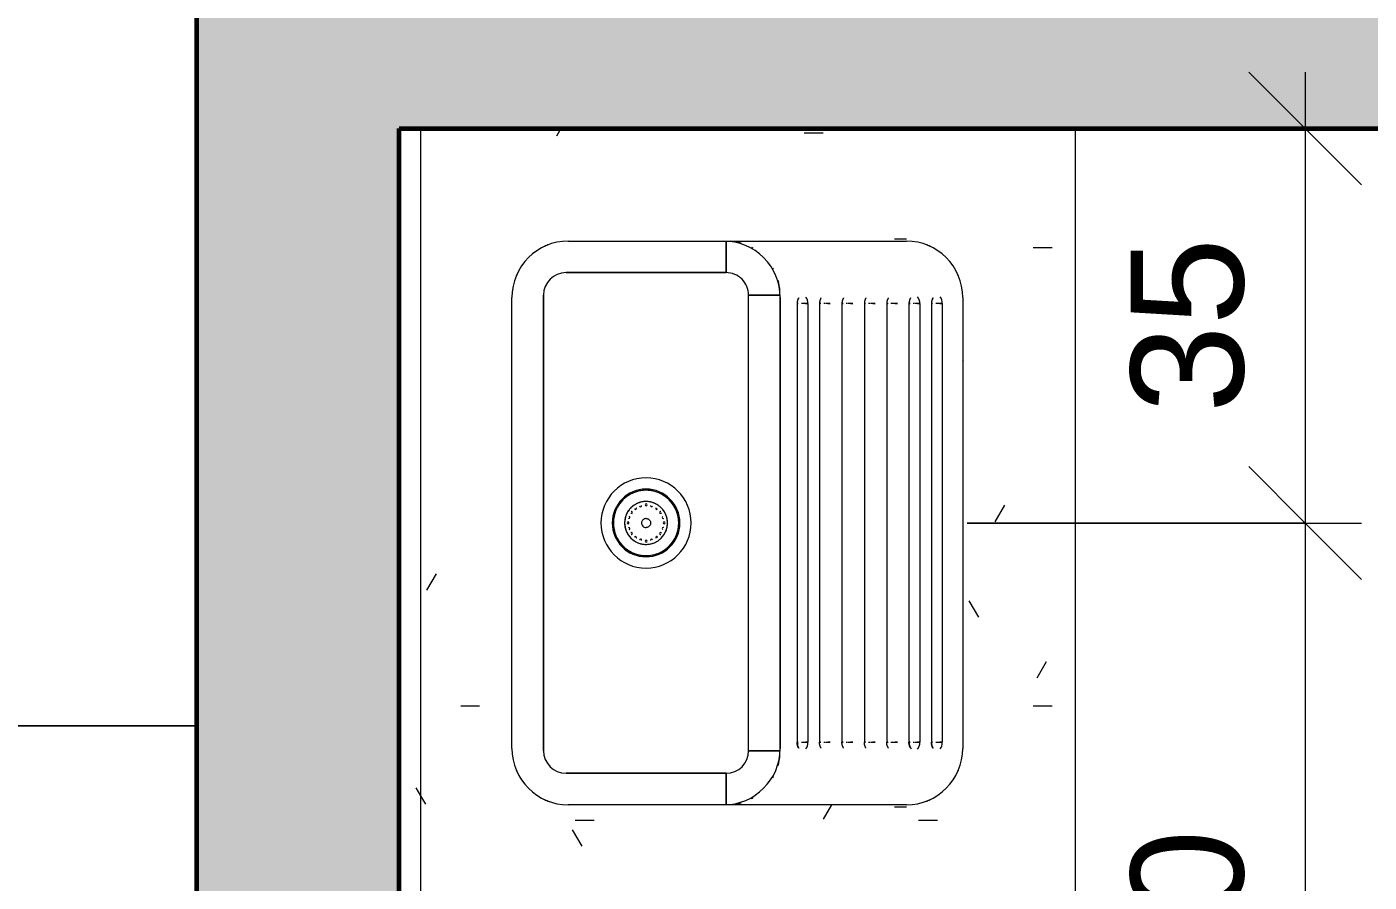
# Model space of a CAD drawing. Header units: millimetres. Extents: x -168557 to 193771, y -108373 to 197278.
# Drawn here: x 174632 to 175823, y -17428 to -16670 of the extents above; entities that cross this region are included whole.
import ezdxf

# ---------------------------------------------------------------- set-up
doc = ezdxf.new("R2010")
doc.units = ezdxf.units.MM
for name, color, linetype, lineweight in [('A-ANNO-DIMS', 211, 'Continuous', 9), ('A-ANNO-DIMS-50', 211, 'Continuous', 9), ('A-GENM', 13, 'Continuous', 9), ('A-WALL', 113, 'Continuous', 9), ('A-WALL-PATT', 111, 'Continuous', 25), ('P-SANR-FIXT', 6, 'Continuous', 9), ('Q-CASE', 31, 'Continuous', 9)]:
    doc.layers.add(name, color=color, linetype=linetype, lineweight=lineweight)
doc.styles.add('@Arial Unicode MS_1', font='', dxfattribs={"height": 100})
doc.styles.get('@Arial Unicode MS_1').set_extended_font_data('@Arial Unicode MS')
doc.dimstyles.new('CRT_-__Metros_-_Linha_de_chamada_3_5_mm_2', dxfattribs={"dimscale": 304.8, "dimtxt": 100.584485, "dimasz": 0.328084, "dimexe": 0.164042, "dimexo": 0.0625, "dimgap": 0.082021, "dimtad": 1, "dimdec": 0, "dimlfac": 0.1, "dimdsep": 46, "dimtxsty": '@Arial Unicode MS_1', "dimblk1": 'OBLIQUE', "dimblk2": 'OBLIQUE', "dimsah": 1, "dimcen": 0.09, "dimdle": 0.164042, "dimazin": 0, "dimtfac": 1, "dimtdec": 4, "dimtix": 1, "dimtmove": 0, "dimatfit": 3, "dimfxl": 0.984252, "dimfxlon": 1, "dimtvp": 1, "dimtolj": 1, "dimtzin": 0, "dimarcsym": 2})
pattern_1 = [(0, (182026.95, 0), (406.4, 101.6), [16.764, -288.036, 16.764, -288.036, -1625.6]), (0, (182026.95, 0), (406.4, 101.6), [-609.6, 16.764, -592.836, 16.764, -288.036, -711.2]), (0, (182026.95, 0), (406.4, 101.6), [-1524, 16.764, -186.436, 16.764, -491.236]), (120, (182179.35, 50.8), (-291.1882, 301.1527), [16.764, -288.036, 16.764, -288.036, -1625.6]), (120, (182179.35, 50.8), (-291.1882, 301.1527), [-609.6, 16.764, -592.836, 16.764, -288.036, -711.2]), (120, (182179.35, 50.8), (-291.1882, 301.1527), [-1524, 16.764, -186.436, 16.764, -491.236]), (240, (182230.15, 254), (-115.2118, -402.7527), [16.764, -288.036, 16.764, -288.036, -1625.6]), (240, (182230.15, 254), (-115.2118, -402.7527), [-609.6, 16.764, -592.836, 16.764, -288.036, -711.2]), (240, (182230.15, 254), (-115.2118, -402.7527), [-1524, 16.764, -186.436, 16.764, -491.236])]

# ---------------------------------------------------------------- blocks, each defined once
blk = doc.blocks.new('Blks_AS Franke_Tanque Monobloco - Único-3549967-TERREO')
at = {"layer": 'P-SANR-FIXT', "color": 55}
for p, q in [((202, 172), (-202, 172)), ((-202, 172), (202, 172)), ((-216.1, 166.1), (-216.1, 166.1)), ((-222, 152), (-222, 10)), ((-222, 10), (-222, 152)), ((222, 10), (222, 152)), ((222, 152), (222, 10)), ((-222, 10), (-249.9, 10)), ((249.9, 10), (222, 10)), ((-216.1, -4.1), (-216.1, -4.1)), ((-202, -10), (202, -10)), ((-202, -10), (-202, -37.7)), ((-202, -37.7), (-202, -10)), ((-202, -10), (202, -10)), ((202, -37.7), (202, -10)), ((202, -10), (202, -37.7)), ((-200, -38), (200, -38)), ((200, -38), (-200, -38)), ((-194.5, -53), (-194.5, -53.3)), ((194.5, -53), (-194.5, -53)), ((-194.5, -54), (-194.5, -53)), ((-194.5, -53.5), (-194.5, -54.1)), ((-194.5, -56.8), (-194.5, -58)), ((-194.5, -58.5), (-194.5, -60.2)), ((194.5, -53.3), (194.5, -53)), ((194.5, -53), (194.5, -54)), ((194.5, -54.1), (194.5, -53.5)), ((194.5, -58), (194.5, -56.8)), ((194.5, -60.2), (194.5, -58.5)), ((-194.5, -60.5), (-194.5, -62.6)), ((-194.5, -62.6), (-194.5, -60.5)), ((194.5, -62.6), (-194.5, -62.6)), ((194.5, -62.6), (194.5, -60.5)), ((194.5, -60.5), (194.5, -62.6)), ((-194.5, -72.9), (-194.5, -73.3)), ((194.5, -72.9), (-194.5, -72.9)), ((-194.5, -73.9), (-194.5, -72.9)), ((-194.5, -73.4), (-194.5, -74)), ((-194.5, -76.7), (-194.5, -77.9)), ((-194.5, -78.5), (-194.5, -80.1)), ((-194.5, -80.4), (-194.5, -82.5)), ((-194.5, -82.5), (-194.5, -80.4)), ((194.5, -73.3), (194.5, -72.9)), ((194.5, -72.9), (194.5, -73.9)), ((194.5, -74), (194.5, -73.4)), ((194.5, -77.9), (194.5, -76.7)), ((194.5, -80.1), (194.5, -78.5)), ((194.5, -82.5), (194.5, -80.4)), ((194.5, -80.4), (194.5, -82.5)), ((-194.5, -92.8), (-194.5, -93.1)), ((194.5, -92.8), (-194.5, -92.8)), ((-194.5, -93.8), (-194.5, -92.8)), ((-194.5, -93.3), (-194.5, -93.9)), ((194.5, -93.1), (194.5, -92.8)), ((194.5, -92.8), (194.5, -93.8)), ((194.5, -93.9), (194.5, -93.3)), ((-194.5, -96.6), (-194.5, -97.8)), ((-194.5, -98.3), (-194.5, -100)), ((-194.5, -100.3), (-194.5, -102.4)), ((-194.5, -102.4), (-194.5, -100.3)), ((194.5, -97.8), (194.5, -96.6)), ((194.5, -100), (194.5, -98.3)), ((194.5, -102.4), (194.5, -100.3)), ((194.5, -100.3), (194.5, -102.4)), ((-194.5, -112.7), (-194.5, -113)), ((194.5, -112.7), (-194.5, -112.7)), ((-194.5, -113.7), (-194.5, -112.7)), ((-194.5, -113.1), (-194.5, -113.8)), ((-194.5, -116.4), (-194.5, -117.7)), ((-194.5, -118.2), (-194.5, -119.9)), ((194.5, -113), (194.5, -112.7)), ((194.5, -112.7), (194.5, -113.7)), ((194.5, -113.8), (194.5, -113.1)), ((194.5, -117.7), (194.5, -116.4)), ((194.5, -119.9), (194.5, -118.2)), ((-194.5, -120.2), (-194.5, -122.3)), ((-194.5, -122.3), (-194.5, -120.2)), ((194.5, -122.3), (194.5, -120.2)), ((194.5, -120.2), (194.5, -122.3)), ((-252, -150), (-252, -139.6)), ((-194.5, -132.6), (-194.5, -132.9)), ((194.5, -132.6), (-194.5, -132.6)), ((-194.5, -133.6), (-194.5, -132.6)), ((-194.5, -133), (-194.5, -133.7)), ((-194.5, -136.3), (-194.5, -137.6)), ((-194.5, -138.1), (-194.5, -139.8)), ((-194.5, -140.1), (-194.5, -142.2)), ((-194.5, -142.2), (-194.5, -140.1)), ((194.5, -132.9), (194.5, -132.6)), ((194.5, -132.6), (194.5, -133.6)), ((194.5, -133.7), (194.5, -133)), ((194.5, -137.6), (194.5, -136.3)), ((194.5, -139.8), (194.5, -138.1)), ((194.5, -142.2), (194.5, -140.1)), ((194.5, -140.1), (194.5, -142.2)), ((252, -139.6), (252, -150)), ((-194.5, -152.3), (-194.5, -152.6)), ((194.5, -152.3), (-194.5, -152.3)), ((-194.5, -153.3), (-194.5, -152.3)), ((-194.5, -152.8), (-194.5, -153.4)), ((194.5, -152.6), (194.5, -152.3)), ((194.5, -152.3), (194.5, -153.3)), ((194.5, -153.4), (194.5, -152.8)), ((-194.5, -156.1), (-194.5, -157.3)), ((-194.5, -157.9), (-194.5, -159.5)), ((-194.5, -159.8), (-194.5, -161.9)), ((-194.5, -161.9), (-194.5, -159.8)), ((194.5, -161.9), (-194.5, -161.9)), ((194.5, -157.3), (194.5, -156.1)), ((194.5, -159.5), (194.5, -157.9)), ((194.5, -161.9), (194.5, -159.8)), ((194.5, -159.8), (194.5, -161.9)), ((-194.5, -172.2), (-194.5, -172.5)), ((194.5, -172.2), (-194.5, -172.2)), ((-194.5, -173.2), (-194.5, -172.2)), ((-194.5, -172.7), (-194.5, -173.3)), ((-194.5, -176), (-194.5, -177.2)), ((-194.5, -177.7), (-194.5, -179.4)), ((194.5, -172.5), (194.5, -172.2)), ((194.5, -172.2), (194.5, -173.2)), ((194.5, -173.3), (194.5, -172.7)), ((194.5, -177.2), (194.5, -176)), ((194.5, -179.4), (194.5, -177.7)), ((-194.5, -179.7), (-194.5, -181.8)), ((-194.5, -181.8), (-194.5, -179.7)), ((194.5, -181.8), (-194.5, -181.8)), ((194.5, -181.8), (194.5, -179.7)), ((194.5, -179.7), (194.5, -181.8))]:
    blk.add_line(p, q, dxfattribs=at)
at = {"layer": 'P-SANR-FIXT', "color": 55, "flags": 128}
for points in [[(-2, 109.9), (-3.2, 109.8), (-4.3, 109.7), (-5.5, 109.5), (-6.6, 109.2), (-7.7, 109), (-8.8, 108.6), (-9.9, 108.2), (-11, 107.8), (-12.1, 107.4), (-13.1, 106.9), (-14.1, 106.3), (-15.1, 105.7), (-16.1, 105.1), (-17.1, 104.4)], [(16.6, 104.8), (15.7, 105.4), (14.7, 106), (13.7, 106.6), (12.6, 107.1), (11.6, 107.6), (10.5, 108), (9.4, 108.4), (8.3, 108.8), (7.2, 109.1), (6.1, 109.4), (4.9, 109.6), (3.8, 109.8), (2.6, 109.9), (1.5, 110)], [(-17.3, 104.3), (-18, 103.7), (-18.9, 103), (-19.8, 102.2), (-20.6, 101.4), (-21.4, 100.6), (-22.2, 99.7), (-22.9, 98.8), (-23.6, 97.9), (-24.2, 96.9), (-24.8, 95.9), (-25.4, 94.9), (-26, 93.9), (-26.5, 92.9), (-26.9, 91.8), (-27.3, 90.7), (-27.7, 89.6), (-28, 88.5), (-28.3, 87.4), (-28.5, 86.2), (-28.7, 85.1), (-28.9, 83.9), (-28.9, 82.8), (-29, 81.6), (-29, 81)], [(19, 81), (19, 81.8), (18.9, 82.5), (18.9, 83.3), (18.8, 84), (18.6, 84.8), (18.5, 85.5), (18.3, 86.3), (18, 87), (17.8, 87.7), (17.5, 88.4), (17.2, 89.1), (16.9, 89.8), (16.5, 90.4), (16.1, 91.1), (15.7, 91.7), (15.2, 92.3), (14.8, 92.9), (14.3, 93.5), (13.8, 94.1), (13.2, 94.6), (12.7, 95.1), (12.1, 95.6), (11.5, 96.1), (10.9, 96.6), (10.3, 97), (9.6, 97.4), (9, 97.8), (8.3, 98.1), (7.6, 98.4), (6.9, 98.7), (6.2, 99), (5.4, 99.2), (4.7, 99.4), (4, 99.6), (3.2, 99.7), (2.5, 99.8), (1.7, 99.9), (1, 100), (0.2, 100), (-0.6, 100), (-1.3, 100), (-2.1, 99.9), (-2.8, 99.8), (-3.6, 99.7), (-4.3, 99.5), (-5.1, 99.3), (-5.8, 99.1), (-6.5, 98.9), (-7.2, 98.6), (-7.9, 98.3), (-8.6, 97.9), (-9.3, 97.6), (-9.9, 97.2), (-10.6, 96.8), (-11.2, 96.4), (-11.8, 95.9), (-12.4, 95.4), (-12.9, 94.9), (-13.5, 94.4), (-14, 93.8), (-14.5, 93.3), (-15, 92.7), (-15.4, 92.1), (-15.9, 91.4), (-16.3, 90.8), (-16.7, 90.1), (-17, 89.5), (-17.3, 88.8), (-17.6, 88.1), (-17.9, 87.4), (-18.1, 86.6), (-18.4, 85.9), (-18.5, 85.2), (-18.7, 84.4), (-18.8, 83.7), (-18.9, 82.9), (-19, 82.2), (-19, 81.4), (-19, 81)], [(29, 81), (29, 82.2), (28.9, 83.3), (28.8, 84.5), (28.6, 85.6), (28.4, 86.8), (28.2, 87.9), (27.9, 89), (27.5, 90.1), (27.1, 91.2), (26.7, 92.3), (26.2, 93.4), (25.7, 94.4), (25.2, 95.4), (24.6, 96.4), (23.9, 97.4), (23.3, 98.3), (22.5, 99.2), (21.8, 100.1), (21, 101), (20.2, 101.8), (19.4, 102.6), (18.5, 103.4), (17.6, 104.1)], [(4, 81), (3.9, 81.6), (3.8, 82.2), (3.6, 82.8), (3.2, 83.4), (2.8, 83.8), (2.3, 84.3), (1.8, 84.6), (1.2, 84.8), (0.6, 85), (-0.1, 85), (-0.7, 84.9), (-1.3, 84.8), (-1.9, 84.5), (-2.8, 83.9), (-3.3, 83.3), (-3.6, 82.7), (-3.9, 81.9), (-4, 81)], [(-29, 81), (-29, 79.8), (-28.9, 78.7), (-28.8, 77.5), (-28.6, 76.4), (-28.4, 75.2), (-28.2, 74.1), (-27.9, 73), (-27.5, 71.9), (-27.1, 70.8), (-26.7, 69.7), (-26.2, 68.6), (-25.7, 67.6), (-25.2, 66.6), (-24.6, 65.6), (-23.9, 64.6), (-23.3, 63.7), (-22.5, 62.8), (-21.8, 61.9), (-21, 61), (-20.2, 60.2), (-19.4, 59.4), (-18.5, 58.6), (-17.6, 57.9)], [(-19, 81), (-19, 80.2), (-18.9, 79.5), (-18.9, 78.7), (-18.8, 78), (-18.6, 77.2), (-18.5, 76.5), (-18.3, 75.7), (-18, 75), (-17.8, 74.3), (-17.5, 73.6), (-17.2, 72.9), (-16.9, 72.2), (-16.5, 71.6), (-16.1, 70.9), (-15.7, 70.3), (-15.2, 69.7), (-14.8, 69.1), (-14.3, 68.5), (-13.8, 67.9), (-13.2, 67.4), (-12.7, 66.9), (-12.1, 66.4), (-11.5, 65.9), (-10.9, 65.4), (-10.3, 65), (-9.6, 64.6), (-9, 64.2), (-8.3, 63.9), (-7.6, 63.6), (-6.9, 63.3), (-6.2, 63), (-5.4, 62.8), (-4.7, 62.6), (-4, 62.4), (-3.2, 62.3), (-2.5, 62.2), (-1.7, 62.1), (-1, 62), (-0.2, 62), (0.6, 62), (1.3, 62), (2.1, 62.1), (2.8, 62.2), (3.6, 62.3), (4.3, 62.5), (5.1, 62.7), (5.8, 62.9), (6.5, 63.1), (7.2, 63.4), (7.9, 63.7), (8.6, 64.1), (9.3, 64.4), (9.9, 64.8), (10.6, 65.2), (11.2, 65.6), (11.8, 66.1), (12.4, 66.6), (12.9, 67.1), (13.5, 67.6), (14, 68.2), (14.5, 68.7), (15, 69.3), (15.4, 69.9), (15.9, 70.6), (16.3, 71.2), (16.7, 71.9), (17, 72.5), (17.3, 73.2), (17.6, 73.9), (17.9, 74.6), (18.1, 75.4), (18.4, 76.1), (18.5, 76.8), (18.7, 77.6), (18.8, 78.3), (18.9, 79.1), (19, 79.8), (19, 80.6), (19, 81)], [(4, 81), (3.9, 80.4), (3.8, 79.8), (3.6, 79.2), (3.2, 78.6), (2.8, 78.2), (2.3, 77.7), (1.8, 77.4), (1.2, 77.2), (0.6, 77), (-0.1, 77), (-0.7, 77.1), (-1.3, 77.2), (-1.9, 77.5), (-2.8, 78.1), (-3.3, 78.7), (-3.6, 79.3), (-3.9, 80.1), (-4, 81)], [(17.3, 57.7), (18, 58.3), (18.9, 59), (19.8, 59.8), (20.6, 60.6), (21.4, 61.4), (22.2, 62.3), (22.9, 63.2), (23.6, 64.1), (24.2, 65.1), (24.8, 66.1), (25.4, 67.1), (26, 68.1), (26.5, 69.1), (26.9, 70.2), (27.3, 71.3), (27.7, 72.4), (28, 73.5), (28.3, 74.6), (28.5, 75.8), (28.7, 76.9), (28.9, 78.1), (28.9, 79.2), (29, 80.4), (29, 81)], [(-16.6, 57.2), (-15.7, 56.6), (-14.7, 56), (-13.7, 55.4), (-12.6, 54.9), (-11.6, 54.4), (-10.5, 54), (-9.4, 53.6), (-8.3, 53.2), (-7.2, 52.9), (-6.1, 52.6), (-4.9, 52.4), (-3.8, 52.2), (-2.6, 52.1), (-1.5, 52), (-1.2, 52)], [(2, 52.1), (3.2, 52.2), (4.3, 52.3), (5.5, 52.5), (6.6, 52.8), (7.7, 53), (8.8, 53.4), (9.9, 53.8), (11, 54.2), (12.1, 54.6), (13.1, 55.1), (14.1, 55.7), (15.1, 56.3), (16.1, 56.9), (17.1, 57.6)], [(-249.9, 10), (-249, 10), (-246.2, 10), (-241.8, 10), (-236, 10), (-229.2, 10), (-222, 10)], [(222, 10), (229.2, 10), (236, 10), (241.8, 10), (246.2, 10), (249, 10), (249.9, 10)], [(-199.7, -54.4), (-199.4, -54.3), (-199.1, -54.1), (-198.8, -54), (-198.5, -53.8), (-198.2, -53.7), (-197.9, -53.6), (-197.7, -53.5), (-197.4, -53.4), (-197.1, -53.3), (-196.9, -53.3), (-196.6, -53.2), (-196.3, -53.2), (-196.1, -53.1), (-195.8, -53.1), (-195.5, -53), (-195.3, -53), (-195, -53), (-194.8, -53), (-194.5, -53), (-194.5, -53)], [(199.7, -54.4), (199.4, -54.3), (199.1, -54.1), (198.8, -54), (198.5, -53.8), (198.2, -53.7), (197.9, -53.6), (197.7, -53.5), (197.4, -53.4), (197.1, -53.3), (196.9, -53.3), (196.6, -53.2), (196.3, -53.2), (196.1, -53.1), (195.8, -53.1), (195.5, -53), (195.3, -53), (195, -53), (194.8, -53), (194.5, -53), (194.5, -53)], [(-199.7, -74.4), (-199.4, -74.2), (-199.1, -74), (-198.8, -73.9), (-198.5, -73.8), (-198.2, -73.6), (-197.9, -73.5), (-197.7, -73.4), (-197.4, -73.3), (-197.1, -73.3), (-196.9, -73.2), (-196.6, -73.1), (-196.3, -73.1), (-196.1, -73), (-195.8, -73), (-195.5, -73), (-195.3, -72.9), (-195, -72.9), (-194.8, -72.9), (-194.5, -72.9), (-194.5, -72.9)], [(199.7, -74.4), (199.4, -74.2), (199.1, -74), (198.8, -73.9), (198.5, -73.8), (198.2, -73.6), (197.9, -73.5), (197.7, -73.4), (197.4, -73.3), (197.1, -73.3), (196.9, -73.2), (196.6, -73.1), (196.3, -73.1), (196.1, -73), (195.8, -73), (195.5, -73), (195.3, -72.9), (195, -72.9), (194.8, -72.9), (194.5, -72.9), (194.5, -72.9)], [(-199.7, -94.2), (-199.4, -94.1), (-199.1, -93.9), (-198.8, -93.8), (-198.5, -93.6), (-198.2, -93.5), (-197.9, -93.4), (-197.7, -93.3), (-197.4, -93.2), (-197.1, -93.1), (-196.9, -93.1), (-196.6, -93), (-196.3, -93), (-196.1, -92.9), (-195.8, -92.9), (-195.5, -92.8), (-195.3, -92.8), (-195, -92.8), (-194.8, -92.8), (-194.5, -92.8), (-194.5, -92.8)], [(199.7, -94.2), (199.4, -94.1), (199.1, -93.9), (198.8, -93.8), (198.5, -93.6), (198.2, -93.5), (197.9, -93.4), (197.7, -93.3), (197.4, -93.2), (197.1, -93.1), (196.9, -93.1), (196.6, -93), (196.3, -93), (196.1, -92.9), (195.8, -92.9), (195.5, -92.8), (195.3, -92.8), (195, -92.8), (194.8, -92.8), (194.5, -92.8), (194.5, -92.8)], [(-199.7, -114.1), (-199.4, -113.9), (-199.1, -113.8), (-198.8, -113.6), (-198.5, -113.5), (-198.2, -113.4), (-197.9, -113.3), (-197.7, -113.2), (-197.4, -113.1), (-197.1, -113), (-196.9, -112.9), (-196.6, -112.9), (-196.3, -112.8), (-196.1, -112.8), (-195.8, -112.8), (-195.5, -112.7), (-195.3, -112.7), (-195, -112.7), (-194.8, -112.7), (-194.5, -112.7), (-194.5, -112.7)], [(199.7, -114.1), (199.4, -113.9), (199.1, -113.8), (198.8, -113.6), (198.5, -113.5), (198.2, -113.4), (197.9, -113.3), (197.7, -113.2), (197.4, -113.1), (197.1, -113), (196.9, -112.9), (196.6, -112.9), (196.3, -112.8), (196.1, -112.8), (195.8, -112.8), (195.5, -112.7), (195.3, -112.7), (195, -112.7), (194.8, -112.7), (194.5, -112.7), (194.5, -112.7)], [(-199.7, -134), (-199.4, -133.8), (-199.1, -133.7), (-198.8, -133.5), (-198.5, -133.4), (-198.2, -133.3), (-197.9, -133.2), (-197.7, -133.1), (-197.4, -133), (-197.1, -132.9), (-196.9, -132.8), (-196.6, -132.8), (-196.3, -132.7), (-196.1, -132.7), (-195.8, -132.7), (-195.5, -132.6), (-195.3, -132.6), (-195, -132.6), (-194.8, -132.6), (-194.5, -132.6), (-194.5, -132.6)], [(199.7, -134), (199.4, -133.8), (199.1, -133.7), (198.8, -133.5), (198.5, -133.4), (198.2, -133.3), (197.9, -133.2), (197.7, -133.1), (197.4, -133), (197.1, -132.9), (196.9, -132.8), (196.6, -132.8), (196.3, -132.7), (196.1, -132.7), (195.8, -132.7), (195.5, -132.6), (195.3, -132.6), (195, -132.6), (194.8, -132.6), (194.5, -132.6), (194.5, -132.6)], [(-199.7, -153.8), (-199.4, -153.6), (-199.1, -153.4), (-198.8, -153.3), (-198.5, -153.1), (-198.2, -153), (-197.9, -152.9), (-197.7, -152.8), (-197.4, -152.7), (-197.1, -152.7), (-196.9, -152.6), (-196.6, -152.5), (-196.3, -152.5), (-196.1, -152.4), (-195.8, -152.4), (-195.5, -152.4), (-195.3, -152.3), (-195, -152.3), (-194.8, -152.3), (-194.5, -152.3), (-194.5, -152.3)], [(199.7, -153.8), (199.4, -153.6), (199.1, -153.4), (198.8, -153.3), (198.5, -153.1), (198.2, -153), (197.9, -152.9), (197.7, -152.8), (197.4, -152.7), (197.1, -152.7), (196.9, -152.6), (196.6, -152.5), (196.3, -152.5), (196.1, -152.4), (195.8, -152.4), (195.5, -152.4), (195.3, -152.3), (195, -152.3), (194.8, -152.3), (194.5, -152.3), (194.5, -152.3)], [(-199.7, -173.6), (-199.4, -173.5), (-199.1, -173.3), (-198.8, -173.2), (-198.5, -173), (-198.2, -172.9), (-197.9, -172.8), (-197.7, -172.7), (-197.4, -172.6), (-197.1, -172.5), (-196.9, -172.5), (-196.6, -172.4), (-196.3, -172.4), (-196.1, -172.3), (-195.8, -172.3), (-195.5, -172.2), (-195.3, -172.2), (-195, -172.2), (-194.8, -172.2), (-194.5, -172.2), (-194.5, -172.2)], [(199.7, -173.6), (199.4, -173.5), (199.1, -173.3), (198.8, -173.2), (198.5, -173), (198.2, -172.9), (197.9, -172.8), (197.7, -172.7), (197.4, -172.6), (197.1, -172.5), (196.9, -172.5), (196.6, -172.4), (196.3, -172.4), (196.1, -172.3), (195.8, -172.3), (195.5, -172.2), (195.3, -172.2), (195, -172.2), (194.8, -172.2), (194.5, -172.2), (194.5, -172.2)]]:
    blk.add_lwpolyline(points, dxfattribs=at)
at = {"layer": 'P-SANR-FIXT', "color": 55}
for centre, radius, start, end in [((-200, 150), 50, 110.0287, 114.9713), ((200, 150), 50, 65.0287, 69.9713), ((-200, 150), 50, 155.0287, 159.9713), ((-202, 152), 20, 90, 180), ((202, 152), 20, 0, 90), ((200, 150), 50, 20.0287, 24.9713), ((0, 81), 40, 0, 180), ((0, 81), 40, 360, 180), ((0, 81), 30, 360, 180), ((0, 81), 29, 360, 180), ((0, 81), 19, 360, 180), ((-4.9, 96.2), 0.84, 195, 0), ((-4.9, 96.2), 0.84, 0, 30), ((0, 97), 0.84, 360, 180), ((0, 97), 0.84, 180, 360), ((4.9, 96.2), 0.84, 150, 180), ((4.9, 96.2), 0.84, 180, 345), ((-15.2, 85.9), 0.84, 240, 0), ((-15.2, 85.9), 0.84, 0, 75), ((-12.9, 90.4), 0.84, 225, 0), ((-12.9, 90.4), 0.84, 0, 75), ((-9.4, 93.9), 0.84, 165, 180), ((-9.4, 93.9), 0.84, 180, 0), ((-9.4, 93.9), 0.84, 0, 60), ((9.4, 93.9), 0.84, 120, 180), ((9.4, 93.9), 0.84, 180, 0), ((9.4, 93.9), 0.84, 0, 15), ((12.9, 90.4), 0.84, 90, 180), ((12.9, 90.4), 0.84, 180, 315), ((15.2, 85.9), 0.84, 105, 180), ((15.2, 85.9), 0.84, 180, 300), ((0, 81), 40, 180, 360), ((0, 81), 40, 180, 360), ((0, 81), 30, 180, 360), ((0, 81), 29, 180, 360), ((0, 81), 19, 180, 360), ((-16, 81), 0.84, 360, 180), ((-16, 81), 0.84, 180, 360), ((-15.2, 76.1), 0.84, 360, 120), ((-15.2, 76.1), 0.84, 285, 360), ((-12.9, 71.6), 0.84, 360, 135), ((-12.9, 71.6), 0.84, 270, 360), ((12.9, 71.6), 0.84, 45, 180), ((12.9, 71.6), 0.84, 180, 255), ((15.2, 76.1), 0.84, 60, 180), ((15.2, 76.1), 0.84, 180, 255), ((16, 81), 0.84, 360, 180), ((16, 81), 0.84, 180, 360), ((-9.4, 68.1), 0.84, 0, 180), ((-9.4, 68.1), 0.84, 180, 195), ((-9.4, 68.1), 0.84, 300, 360), ((-4.9, 65.8), 0.84, 360, 165), ((-4.9, 65.8), 0.84, 330, 360), ((0, 65), 0.84, 0, 180), ((0, 65), 0.84, 180, 360), ((4.9, 65.8), 0.84, 15, 180), ((4.9, 65.8), 0.84, 180, 210), ((9.4, 68.1), 0.84, 360, 180), ((9.4, 68.1), 0.84, 180, 240), ((9.4, 68.1), 0.84, 345, 360), ((-200, 12), 50, 180, 270), ((200, 12), 50, 270, 360), ((-202, 10), 48, 184.7952, 196.0902), ((-202, 10), 20, 180, 270), ((202, 10), 20, 270, 360), ((202, 10), 48, 343.9098, 355.2048), ((-202, 10), 48, 208.1024, 209.9131), ((202, 10), 48, 330.0869, 331.5021), ((-202, 10), 48, 240.0869, 241.5021), ((202, 10), 48, 298.9098, 299.9131), ((-202, 10), 48, 253.9098, 265.2048), ((202, 10), 48, 274.7952, 286.0902), ((-200, -150), 50, 200.0287, 204.9713), ((200, -150), 50, 335.0287, 339.9713), ((-200, -150), 50, 245.0287, 249.9713), ((200, -150), 50, 290.0287, 294.9713)]:
    blk.add_arc(centre, radius, start, end, dxfattribs=at)
for centre, start_param, end_param in [((-194.5, -57.9), 1.570796, 2.335527), ((194.5, -57.9), 1.208766, 1.570796), ((194.5, -57.9), 0.806065, 1.015001), ((-194.5, -57.9), 3.825643, 4.712389), ((194.5, -57.9), 4.712389, 5.599135), ((-194.5, -157.2), 1.570796, 2.490761), ((194.5, -157.2), 1.208766, 1.570796), ((194.5, -157.2), 0.806065, 1.015001), ((-194.5, -157.2), 3.75979, 4.712389), ((194.5, -157.2), 4.712389, 5.658881), ((-194.5, -177.1), 1.570796, 2.335527), ((194.5, -177.1), 1.208766, 1.570796), ((194.5, -177.1), 0.806065, 1.015001), ((-194.5, -177.1), 3.794473, 4.712389), ((194.5, -177.1), 4.712389, 5.627415)]:
    blk.add_ellipse(centre, major_axis=(7.5, 0), ratio=0.633238, start_param=start_param, end_param=end_param, dxfattribs=at)
blk = doc.blocks.new('CRT_MGN_COZ_Fogão a lenha completo - CRT_MGN_COZ_Fogão a lenha completo-4049417-TERREO')
at = {"layer": 'A-GENM'}
for p, q in [((600, 350), (600, -350)), ((600, -350), (600, -125)), ((250, -350), (600, -350)), ((600, -350), (1400, -350))]:
    blk.add_line(p, q, dxfattribs=at)
blk = doc.blocks.new('DIMBLOCK268-TERREO')
at = {"layer": 'A-ANNO-DIMS-50', "lineweight": 18, "transparency": 16777216}
for p, q in [((175766.2, -16759.7), (175716.2, -16709.7)), ((175766.2, -16759.7), (175816.2, -16809.7)), ((175766.2, -17109.7), (175716.2, -17059.7)), ((175766.2, -17109.7), (175816.2, -17159.7))]:
    blk.add_line(p, q, dxfattribs=at)
at = {"layer": 'A-ANNO-DIMS-50', "transparency": 16777216}
for p, q in [((175766.2, -16709.7), (175766.2, -17109.7)), ((176066.2, -16759.7), (175716.2, -16759.7)), ((175766.2, -16759.7), (176066.2, -16759.7)), ((175466.2, -17109.7), (175816.2, -17109.7)), ((175766.2, -17109.7), (175466.2, -17109.7))]:
    blk.add_line(p, q, dxfattribs=at)
at = {"layer": 'A-ANNO-DIMS-50', "color": 0, "transparency": 16777216, "insert": (175611.4, -17012.1), "char_height": 100, "width": 185.873, "attachment_point": 1, "rotation": 90, "line_spacing_factor": 1.117605, "style": '@Arial Unicode MS_1'}
blk.add_mtext('35', dxfattribs=at)
blk = doc.blocks.new('_Oblique')
at = {"color": 0, "linetype": 'ByBlock', "lineweight": -2}
blk.add_line((-0.5, -0.5), (0.5, 0.5), dxfattribs=at)
blk = doc.blocks.new('DIMBLOCK269-TERREO')
at = {"layer": 'A-ANNO-DIMS-50', "lineweight": 18, "transparency": 16777216}
for p, q in [((175766.2, -17109.7), (175716.2, -17059.7)), ((175766.2, -17109.7), (175816.2, -17159.7)), ((175766.2, -17809.7), (175716.2, -17759.7)), ((175766.2, -17809.7), (175816.2, -17859.7))]:
    blk.add_line(p, q, dxfattribs=at)
at = {"layer": 'A-ANNO-DIMS-50', "transparency": 16777216}
for p, q in [((175466.2, -17109.7), (175816.2, -17109.7)), ((175766.2, -17109.7), (175466.2, -17109.7)), ((175766.2, -17109.7), (175766.2, -17809.7)), ((175466.2, -17809.7), (175816.2, -17809.7)), ((175766.2, -17809.7), (175466.2, -17809.7))]:
    blk.add_line(p, q, dxfattribs=at)
at = {"layer": 'A-ANNO-DIMS-50', "color": 0, "transparency": 16777216, "insert": (175611.4, -17537.1), "char_height": 100, "width": 185.873, "attachment_point": 1, "rotation": 90, "line_spacing_factor": 1.117605, "style": '@Arial Unicode MS_1'}
blk.add_mtext('70', dxfattribs=at)

msp = doc.modelspace()

# ---------------------------------------------------------------- hatches: boundary and pattern name
at = {"layer": 'A-WALL-PATT'}
h = msp.add_hatch(color=256, dxfattribs=at)
h.paths.add_polyline_path([(174962.332, -19319.651), (174962.332, -16389.651), (174782.332, -16389.651), (174782.332, -19319.651)])
h.paths.add_polyline_path([(174962.332, -13989.651), (174962.332, -12989.651), (174782.332, -12989.651), (174782.332, -13989.651), (174854.546, -13989.651)])
h.paths.add_polyline_path([(174857.332, -8789.651), (174962.332, -8789.651), (174962.332, -8039.651), (174782.332, -8039.651), (174782.332, -8789.651)])
h.paths.add_polyline_path([(174782.332, -5639.651), (174962.332, -5639.651), (174962.332, -5479.651), (174782.332, -5479.651), (174782.332, -5573.668)])
h = msp.add_hatch(color=256, dxfattribs=at)
h.paths.add_polyline_path([(179387.332, -16759.651), (179462.332, -16759.651), (179462.332, -16579.651), (179387.332, -16579.651), (179387.332, -16656.97)])
h.paths.add_polyline_path([(175033.086, -16759.651), (178637.332, -16759.651), (178637.332, -16579.651), (174962.332, -16579.651), (174962.332, -16759.651)])
at = {"layer": 'Q-CASE'}
h = msp.add_hatch(dxfattribs=at)
h.set_pattern_fill('FP_6', color=256, style=0, pattern_type=2)
h.set_pattern_definition(pattern_1)
h.paths.add_polyline_path([(174962.332, -18159.651), (174981.382, -18159.651), (174981.382, -16759.651), (174962.332, -16759.651), (174962.332, -17803.519)])
h = msp.add_hatch(dxfattribs=at)
h.set_pattern_fill('FP_6', color=256, style=0, pattern_type=2)
h.set_pattern_definition(pattern_1)
h.paths.add_polyline_path([(175562.332, -18159.651), (175562.332, -16759.651), (174981.382, -16759.651), (174981.382, -18159.651), (175390.166, -18159.651)])
h.paths.add_polyline_path([(175112.332, -18059.651), (175093.197, -18055.845), (175076.976, -18045.006), (175066.138, -18028.785), (175062.332, -18009.651), (175062.332, -17609.651), (175066.138, -17590.517), (175076.976, -17574.295), (175093.197, -17563.457), (175112.332, -17559.651), (175412.332, -17559.651), (175431.466, -17563.457), (175447.687, -17574.295), (175458.525, -17590.517), (175462.332, -17612.427), (175462.332, -18009.651), (175458.525, -18028.785), (175447.687, -18045.006), (175431.466, -18055.845), (175412.332, -18059.651), (175122.356, -18059.651)])
h.paths.add_polyline_path([(175211.626, -17359.651), (175112.332, -17359.651), (175093.197, -17355.845), (175076.976, -17345.006), (175066.138, -17328.785), (175062.332, -17309.651), (175062.332, -16909.651), (175066.138, -16890.517), (175076.976, -16874.295), (175093.197, -16863.457), (175112.332, -16859.651), (175412.332, -16859.651), (175431.466, -16863.457), (175447.687, -16874.295), (175458.525, -16890.517), (175462.332, -16909.651), (175462.332, -17309.651), (175458.525, -17328.785), (175447.687, -17345.006), (175431.466, -17355.845), (175412.332, -17359.651), (175300.896, -17359.651)])

# ---------------------------------------------------------------- linework, layer by layer
at = {"layer": 'A-WALL', "lineweight": 60}
for p, q in [((174782.332, -16489.651), (174782.332, -19319.651)), ((174962.332, -19139.651), (174962.332, -16759.651)), ((174962.332, -16759.651), (177282.332, -16759.651))]:
    msp.add_line(p, q, dxfattribs=at)
at = {"layer": 'Q-CASE'}
for p, q in [((174981.382, -18159.651), (174981.382, -16759.651)), ((175562.332, -18159.651), (175562.332, -16759.651)), ((175112.332, -16859.651), (175412.332, -16859.651)), ((175062.332, -17309.651), (175062.332, -16909.651)), ((175462.332, -16909.651), (175462.332, -17309.651)), ((175412.332, -17359.651), (175112.332, -17359.651))]:
    msp.add_line(p, q, dxfattribs=at)
for centre, start, end in [((175112.332, -16909.651), 90, 180), ((175412.332, -16909.651), 0, 90), ((175112.332, -17309.651), 180, 270), ((175412.332, -17309.651), 270, 0)]:
    msp.add_arc(centre, 50, start, end, dxfattribs=at)

# ---------------------------------------------------------------- block references
at = {"layer": 'A-GENM', "color": 55, "rotation": 89.99999999999928}
msp.add_blockref('CRT_MGN_COZ_Fogão a lenha completo - CRT_MGN_COZ_Fogão a lenha completo-4049417-TERREO', (174432.332, -17889.651), dxfattribs=at)
at = {"layer": 'P-SANR-FIXT', "color": 55, "rotation": 90.00000000000006}
msp.add_blockref('Blks_AS Franke_Tanque Monobloco - Único-3549967-TERREO', (175262.332, -17109.651), dxfattribs=at)

# ---------------------------------------------------------------- dimensions: what is measured, and where the dimension line sits
at = {"layer": 'A-ANNO-DIMS'}
for base, p1, p2, override, picture, middle in [((175766.176, -17109.651), (176066.176, -16759.651), (175466.176, -17109.651), {"dimpost": '<>', "dimfxl": 694.622199}, 'DIMBLOCK268-TERREO', (175690.084, -16934.651)), ((175766.176, -17809.651), (175466.176, -17109.651), (175466.176, -17809.651), {"dimpost": '<>', "dimfxl": 700}, 'DIMBLOCK269-TERREO', (175690.084, -17459.651))]:
    dim = msp.add_linear_dim(base=base, p1=p1, p2=p2, angle=90, dimstyle='CRT_-__Metros_-_Linha_de_chamada_3_5_mm_2', override=override, dxfattribs=at)
    dim.commit()
    dim.dimension.update_dxf_attribs({"geometry": picture, "text_midpoint": middle})

doc.saveas('drawing.dxf')
